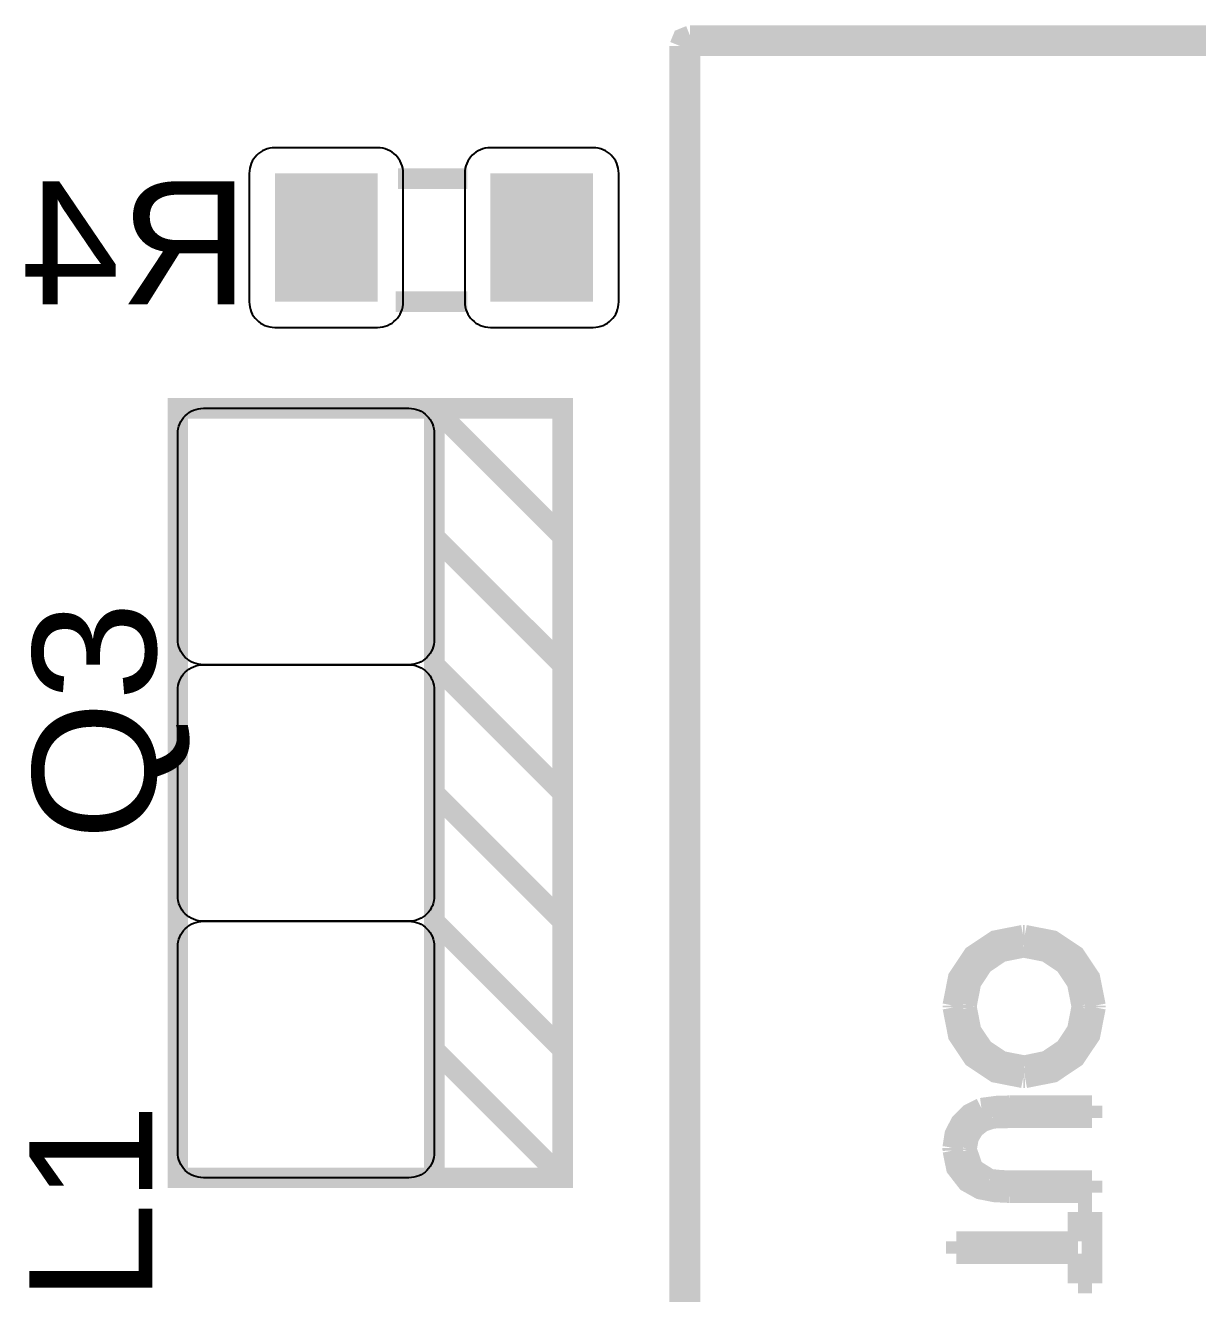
# Model space of a CAD drawing. Header units: inches. Extents: x 18.7 to 39.4, y 4.3 to 20.5.
# Drawn here: x 26.697 to 27.383, y 15.244 to 15.986 of the extents above; entities that cross this region are included whole.
import ezdxf

# ---------------------------------------------------------------- set-up
doc = ezdxf.new("R2010")
doc.units = ezdxf.units.IN
doc.header["$MEASUREMENT"] = 0
doc.styles.get("Standard").update_dxf_attribs({"font": 'arial.ttf'})

# ---------------------------------------------------------------- blocks, each defined once
blk = doc.blocks.new('RPAD')
blk.add_trace([(-0.5, -0.5), (-0.5, 0.5), (0.5, -0.5), (0.5, 0.5)])
blk = doc.blocks.new('Nivel2')
at = {"const_width": 0.008}
for points in [[(34.84351281221621, 15.67635419363825), (34.84066881221622, 15.67519819363825), (34.83951281221621, 15.67235419363825)], [(34.84351281221621, 15.67635419363825), (34.84066881221622, 15.67519819363825), (34.83951281221621, 15.67235419363825)], [(34.84351281221621, 15.67635419363825), (34.84066881221622, 15.67519819363825), (34.83951281221621, 15.67235419363825)], [(34.84351281221621, 15.67635419363825), (35.64351281221622, 15.67635419363825), (35.64635681221621, 15.67519819363825), (35.64751281221621, 15.67235419363825)], [(35.64351281221622, 15.67235419363825), (34.84351281221621, 15.67235419363825), (34.84351281221621, 15.67635419363825)], [(34.84351281221621, 15.67635419363825), (35.64351281221622, 15.67635419363825), (35.64635681221621, 15.67519819363825), (35.64751281221621, 15.67235419363825)], [(35.64351281221622, 15.67235419363825), (34.84351281221621, 15.67235419363825), (34.84351281221621, 15.67635419363825)], [(34.84351281221621, 15.67635419363825), (35.64351281221622, 15.67635419363825), (35.64635681221621, 15.67519819363825), (35.64751281221621, 15.67235419363825)], [(35.64351281221622, 15.67235419363825), (34.84351281221621, 15.67235419363825), (34.84351281221621, 15.67635419363825)], [(34.83951281221621, 14.32035419363825), (34.83951281221621, 15.67235419363825)], [(34.84351281221621, 15.67235419363825), (34.83951281221621, 15.67235419363825)], [(34.83951281221621, 14.32035419363825), (34.83951281221621, 15.67235419363825)], [(34.84351281221621, 15.67235419363825), (34.83951281221621, 15.67235419363825)], [(34.83951281221621, 14.32035419363825), (34.83951281221621, 15.67235419363825)], [(34.84351281221621, 15.67235419363825), (34.83951281221621, 15.67235419363825)], [(34.84351281221621, 15.67235419363825), (34.84351281221621, 14.32035419363825)], [(34.84351281221621, 15.67235419363825), (34.84351281221621, 14.32035419363825)], [(34.84351281221621, 15.67235419363825), (34.84351281221621, 14.32035419363825)], [(34.75671781221622, 15.62061419363825), (34.72971781221622, 15.62061419363825)], [(34.75671781221622, 15.62061419363825), (34.72971781221622, 15.62061419363825)], [(34.75671781221622, 15.62061419363825), (34.72971781221622, 15.62061419363825)], [(34.75671781221622, 15.57261419363825), (34.72871781221622, 15.57261419363825)], [(34.75671781221622, 15.57261419363825), (34.72871781221622, 15.57261419363825)], [(34.75671781221622, 15.57261419363825), (34.72871781221622, 15.57261419363825)], [(34.64384381221621, 15.23107819363825), (34.74384381221621, 15.23107819363825), (34.74384381221621, 15.53107819363825), (34.64384381221621, 15.53107819363825), (34.64384381221621, 15.23107819363825)], [(34.64384381221621, 15.23107819363825), (34.74384381221621, 15.23107819363825), (34.74384381221621, 15.53107819363825), (34.64384381221621, 15.53107819363825), (34.64384381221621, 15.23107819363825)], [(34.64384381221621, 15.23107819363825), (34.74384381221621, 15.23107819363825), (34.74384381221621, 15.53107819363825), (34.64384381221621, 15.53107819363825), (34.64384381221621, 15.23107819363825)], [(34.74384381221621, 15.53107819363825), (34.79384381221622, 15.53107819363825), (34.79384381221622, 15.23107819363825), (34.74384381221621, 15.23107819363825)], [(34.74384381221621, 15.53107819363825), (34.79384381221622, 15.48107819363825)], [(34.74384381221621, 15.53107819363825), (34.79384381221622, 15.53107819363825), (34.79384381221622, 15.23107819363825), (34.74384381221621, 15.23107819363825)], [(34.74384381221621, 15.53107819363825), (34.79384381221622, 15.48107819363825)], [(34.74384381221621, 15.53107819363825), (34.79384381221622, 15.53107819363825), (34.79384381221622, 15.23107819363825), (34.74384381221621, 15.23107819363825)], [(34.74384381221621, 15.53107819363825), (34.79384381221622, 15.48107819363825)], [(34.74384381221621, 15.48107819363825), (34.79384381221622, 15.43107819363825)], [(34.74384381221621, 15.48107819363825), (34.79384381221622, 15.43107819363825)], [(34.74384381221621, 15.48107819363825), (34.79384381221622, 15.43107819363825)], [(34.74384381221621, 15.43107819363825), (34.79384381221622, 15.38107819363825)], [(34.74384381221621, 15.43107819363825), (34.79384381221622, 15.38107819363825)], [(34.74384381221621, 15.43107819363825), (34.79384381221622, 15.38107819363825)], [(34.74384381221621, 15.38107819363825), (34.79384381221622, 15.33107819363825)], [(34.74384381221621, 15.38107819363825), (34.79384381221622, 15.33107819363825)], [(34.74384381221621, 15.38107819363825), (34.79384381221622, 15.33107819363825)], [(34.74384381221621, 15.33107819363825), (34.79384381221622, 15.28107819363825)], [(34.74384381221621, 15.33107819363825), (34.79384381221622, 15.28107819363825)], [(34.74384381221621, 15.33107819363825), (34.79384381221622, 15.28107819363825)], [(34.97334481221621, 15.32566519363825), (34.96255581221622, 15.32355019363825), (34.95385481221621, 15.31774119363825), (34.94804581221621, 15.30904019363825), (34.94593081221621, 15.29825119363825)], [(34.97334481221621, 15.32566519363825), (34.96255581221622, 15.32355019363825), (34.95385481221621, 15.31774119363825), (34.94804581221621, 15.30904019363825), (34.94593081221621, 15.29825119363825)], [(34.97334481221621, 15.32566519363825), (34.96255581221622, 15.32355019363825), (34.95385481221621, 15.31774119363825), (34.94804581221621, 15.30904019363825), (34.94593081221621, 15.29825119363825)], [(34.97334481221621, 15.32566519363825), (34.97353581221621, 15.32566419363825)], [(34.97334481221621, 15.32566519363825), (34.97353581221621, 15.32566419363825)], [(34.97334481221621, 15.32566519363825), (34.97353581221621, 15.32566419363825)], [(34.97399381221621, 15.32566819363825), (34.97351281221621, 15.32566319363825)], [(34.97399381221621, 15.32566819363825), (34.97351281221621, 15.32566319363825)], [(34.97399381221621, 15.32566819363825), (34.97351281221621, 15.32566319363825)], [(34.97399381221621, 15.32566819363825), (34.98482281221622, 15.32355019363825), (34.99356281221621, 15.31773019363825), (34.99941181221622, 15.30901019363825), (35.00156581221621, 15.29819119363825)], [(34.97399381221621, 15.32566819363825), (34.98482281221622, 15.32355019363825), (34.99356281221621, 15.31773019363825), (34.99941181221622, 15.30901019363825), (35.00156581221621, 15.29819119363825)], [(34.97399381221621, 15.32566819363825), (34.98482281221622, 15.32355019363825), (34.99356281221621, 15.31773019363825), (34.99941181221622, 15.30901019363825), (35.00156581221621, 15.29819119363825)], [(34.97354381221621, 15.32091519363825), (34.96480381221621, 15.31914719363825), (34.95776181221621, 15.31440319363825), (34.95306381221621, 15.30732819363825), (34.95135481221622, 15.29857019363825)], [(34.97354381221621, 15.32091519363825), (34.96480381221621, 15.31914719363825), (34.95776181221621, 15.31440319363825), (34.95306381221621, 15.30732819363825), (34.95135481221622, 15.29857019363825)], [(34.97354381221621, 15.32091519363825), (34.96480381221621, 15.31914719363825), (34.95776181221621, 15.31440319363825), (34.95306381221621, 15.30732819363825), (34.95135481221622, 15.29857019363825)], [(34.97351981221621, 15.32091519363825), (34.98242181221622, 15.31917019363825), (34.98960181221621, 15.31437619363825), (34.99439581221621, 15.30719619363825), (34.99614181221622, 15.29829319363825)], [(34.97351981221621, 15.32091519363825), (34.98242181221622, 15.31917019363825), (34.98960181221621, 15.31437619363825), (34.99439581221621, 15.30719619363825), (34.99614181221622, 15.29829319363825)], [(34.97351981221621, 15.32091519363825), (34.98242181221622, 15.31917019363825), (34.98960181221621, 15.31437619363825), (34.99439581221621, 15.30719619363825), (34.99614181221622, 15.29829319363825)], [(34.94593581221621, 15.29777319363825), (34.94593081221621, 15.29825119363825)], [(34.94593581221621, 15.29777319363825), (34.94593081221621, 15.29825119363825)], [(34.94593581221621, 15.29777319363825), (34.94593081221621, 15.29825119363825)], [(34.94593581221621, 15.29775919363825), (34.94593381221621, 15.29747119363825)], [(34.94593581221621, 15.29775919363825), (34.94593381221621, 15.29747119363825)], [(34.94593581221621, 15.29775919363825), (34.94593381221621, 15.29747119363825)], [(34.97337481221621, 15.27003019363825), (34.96257481221621, 15.27214719363825), (34.95386581221621, 15.27796319363825), (34.94805081221622, 15.28667219363825), (34.94593381221621, 15.29747119363825)], [(34.97337481221621, 15.27003019363825), (34.96257481221621, 15.27214719363825), (34.95386581221621, 15.27796319363825), (34.94805081221622, 15.28667219363825), (34.94593381221621, 15.29747119363825)], [(34.97337481221621, 15.27003019363825), (34.96257481221621, 15.27214719363825), (34.95386581221621, 15.27796319363825), (34.94805081221622, 15.28667219363825), (34.94593381221621, 15.29747119363825)], [(34.95136281221622, 15.29796119363825), (34.95135081221621, 15.29721719363825)], [(34.95136281221622, 15.29796119363825), (34.95135081221621, 15.29721719363825)], [(34.95136281221622, 15.29796119363825), (34.95135081221621, 15.29721719363825)], [(34.97378581221621, 15.27478219363825), (34.96495681221622, 15.27651319363825), (34.95783581221622, 15.28126719363825), (34.95308181221621, 15.28838819363825), (34.95135081221621, 15.29721719363825)], [(34.97378581221621, 15.27478219363825), (34.96495681221622, 15.27651319363825), (34.95783581221622, 15.28126719363825), (34.95308181221621, 15.28838819363825), (34.95135081221621, 15.29721719363825)], [(34.97378581221621, 15.27478219363825), (34.96495681221622, 15.27651319363825), (34.95783581221622, 15.28126719363825), (34.95308181221621, 15.28838819363825), (34.95135081221621, 15.29721719363825)], [(34.95136381221621, 15.29794619363825), (34.95135481221622, 15.29857019363825)], [(34.95136381221621, 15.29794619363825), (34.95135481221622, 15.29857019363825)], [(34.95136381221621, 15.29794619363825), (34.95135481221622, 15.29857019363825)], [(34.97377381221622, 15.27478219363825), (34.98259181221621, 15.27660819363825), (34.98968981221621, 15.28142319363825), (34.99442381221621, 15.28857919363825), (34.99614481221622, 15.29742819363825)], [(34.97377381221622, 15.27478219363825), (34.98259181221621, 15.27660819363825), (34.98968981221621, 15.28142319363825), (34.99442381221621, 15.28857919363825), (34.99614481221622, 15.29742819363825)], [(34.97377381221622, 15.27478219363825), (34.98259181221621, 15.27660819363825), (34.98968981221621, 15.28142319363825), (34.99442381221621, 15.28857919363825), (34.99614481221622, 15.29742819363825)], [(34.97410881221622, 15.27003119363825), (34.98491781221621, 15.27215019363825), (34.99363581221621, 15.27797119363825), (34.99945581221621, 15.28668819363825), (35.00157481221621, 15.29749719363825)], [(34.97410881221622, 15.27003119363825), (34.98491781221621, 15.27215019363825), (34.99363581221621, 15.27797119363825), (34.99945581221621, 15.28668819363825), (35.00157481221621, 15.29749719363825)], [(34.97410881221622, 15.27003119363825), (34.98491781221621, 15.27215019363825), (34.99363581221621, 15.27797119363825), (34.99945581221621, 15.28668819363825), (35.00157481221621, 15.29749719363825)], [(34.99613881221622, 15.29793719363825), (34.99614181221622, 15.29829319363825)], [(34.99613881221622, 15.29793719363825), (34.99614181221622, 15.29829319363825)], [(34.99613881221622, 15.29793719363825), (34.99614181221622, 15.29829319363825)], [(34.99613881221622, 15.29794219363825), (34.99614481221622, 15.29742819363825)], [(34.99613881221622, 15.29794219363825), (34.99614481221622, 15.29742819363825)], [(34.99613881221622, 15.29794219363825), (34.99614481221622, 15.29742819363825)], [(35.00156681221621, 15.29816819363825), (35.00157481221621, 15.29749719363825)], [(35.00156681221621, 15.29816819363825), (35.00157481221621, 15.29749719363825)], [(35.00156681221621, 15.29816819363825), (35.00157481221621, 15.29749719363825)], [(34.74384381221621, 15.28107819363825), (34.79384381221622, 15.23107819363825)], [(34.74384381221621, 15.28107819363825), (34.79384381221622, 15.23107819363825)], [(34.74384381221621, 15.28107819363825), (34.79384381221622, 15.23107819363825)], [(34.97337481221621, 15.27003019363825), (34.97375781221621, 15.27003319363825)], [(34.97337481221621, 15.27003019363825), (34.97375781221621, 15.27003319363825)], [(34.97337481221621, 15.27003019363825), (34.97375781221621, 15.27003319363825)], [(34.97410881221622, 15.27003119363825), (34.97377381221622, 15.27003319363825)], [(34.97410881221622, 15.27003119363825), (34.97377381221622, 15.27003319363825)], [(34.97410881221622, 15.27003119363825), (34.97377381221622, 15.27003319363825)], [(34.95709881221622, 15.25823619363825), (34.95253781221621, 15.25594819363825), (34.94899981221621, 15.25245119363825), (34.94671181221621, 15.24798519363825), (34.94589881221621, 15.24279219363825)], [(34.95709881221622, 15.25823619363825), (34.95253781221621, 15.25594819363825), (34.94899981221621, 15.25245119363825), (34.94671181221621, 15.24798519363825), (34.94589881221621, 15.24279219363825)], [(34.95709881221622, 15.25823619363825), (34.95253781221621, 15.25594819363825), (34.94899981221621, 15.25245119363825), (34.94671181221621, 15.24798519363825), (34.94589881221621, 15.24279219363825)], [(34.95709781221621, 15.25823519363825), (34.96331381221621, 15.25906119363825), (34.96824981221621, 15.25917919363825)], [(34.95709781221621, 15.25823519363825), (34.96331381221621, 15.25906119363825), (34.96824981221621, 15.25917919363825)], [(34.95709781221621, 15.25823519363825), (34.96331381221621, 15.25906119363825), (34.96824981221621, 15.25917919363825)], [(34.96824981221621, 15.25917919363825), (35.00020881221621, 15.25917919363825)], [(34.96824981221621, 15.25917919363825), (35.00020881221621, 15.25917919363825)], [(34.96824981221621, 15.25917919363825), (35.00020881221621, 15.25917919363825)], [(35.00020881221621, 15.25917919363825), (35.00020881221621, 15.25443019363825)], [(35.00020881221621, 15.25917919363825), (35.00020881221621, 15.25443019363825)], [(35.00020881221621, 15.25917919363825), (35.00020881221621, 15.25443019363825)], [(34.96146781221621, 15.25421819363825), (34.95741781221621, 15.25289719363825), (34.95421381221621, 15.25034119363825), (34.95210681221621, 15.24680719363825), (34.95134881221621, 15.24255719363825)], [(34.96146781221621, 15.25421819363825), (34.95741781221621, 15.25289719363825), (34.95421381221621, 15.25034119363825), (34.95210681221621, 15.24680719363825), (34.95134881221621, 15.24255719363825)], [(34.96146781221621, 15.25421819363825), (34.95741781221621, 15.25289719363825), (34.95421381221621, 15.25034119363825), (34.95210681221621, 15.24680719363825), (34.95134881221621, 15.24255719363825)], [(34.96850381221621, 15.25443019363825), (34.96455881221621, 15.25439219363825), (34.96146481221621, 15.25421819363825)], [(34.96850381221621, 15.25443019363825), (34.96455881221621, 15.25439219363825), (34.96146481221621, 15.25421819363825)], [(34.96850381221621, 15.25443019363825), (34.96455881221621, 15.25439219363825), (34.96146481221621, 15.25421819363825)], [(35.00020881221621, 15.25443019363825), (34.96850381221621, 15.25443019363825)], [(35.00020881221621, 15.25443019363825), (34.96850381221621, 15.25443019363825)], [(35.00020881221621, 15.25443019363825), (34.96850381221621, 15.25443019363825)], [(34.94593681221622, 15.24168719363825), (34.94589881221621, 15.24279219363825)], [(34.94593681221622, 15.24168719363825), (34.94589881221621, 15.24279219363825)], [(34.94593681221622, 15.24168719363825), (34.94589881221621, 15.24279219363825)], [(34.96824981221621, 15.22525819363825), (34.96237881221622, 15.22553619363825), (34.95661581221621, 15.22665519363825), (34.95152681221622, 15.22952219363825), (34.94731381221622, 15.23496119363825), (34.94593581221621, 15.24169919363825)], [(34.96824981221621, 15.22525819363825), (34.96237881221622, 15.22553619363825), (34.95661581221621, 15.22665519363825), (34.95152681221622, 15.22952219363825), (34.94731381221622, 15.23496119363825), (34.94593581221621, 15.24169919363825)], [(34.96824981221621, 15.22525819363825), (34.96237881221622, 15.22553619363825), (34.95661581221621, 15.22665519363825), (34.95152681221622, 15.22952219363825), (34.94731381221622, 15.23496119363825), (34.94593581221621, 15.24169919363825)], [(34.95136381221621, 15.24196119363825), (34.95134881221621, 15.24255719363825)], [(34.95136381221621, 15.24196119363825), (34.95134881221621, 15.24255719363825)], [(34.95136381221621, 15.24196119363825), (34.95134881221621, 15.24255719363825)], [(34.95136281221622, 15.24196819363825), (34.95136281221622, 15.24188619363825)], [(34.95136281221622, 15.24196819363825), (34.95136281221622, 15.24188619363825)], [(34.95136281221622, 15.24196819363825), (34.95136281221622, 15.24188619363825)], [(34.96028481221622, 15.23054819363825), (34.95385681221622, 15.23459719363825), (34.95136281221622, 15.24188619363825)], [(34.96028481221622, 15.23054819363825), (34.95385681221622, 15.23459719363825), (34.95136281221622, 15.24188619363825)], [(34.96028481221622, 15.23054819363825), (34.95385681221622, 15.23459719363825), (34.95136281221622, 15.24188619363825)], [(34.96028881221621, 15.23054719363825), (34.96487481221622, 15.23006219363825), (34.96850381221621, 15.23000719363825)], [(34.96028881221621, 15.23054719363825), (34.96487481221622, 15.23006219363825), (34.96850381221621, 15.23000719363825)], [(34.96028881221621, 15.23054719363825), (34.96487481221622, 15.23006219363825), (34.96850381221621, 15.23000719363825)], [(34.96850381221621, 15.23000719363825), (35.00020881221621, 15.23000719363825)], [(34.96850381221621, 15.23000719363825), (35.00020881221621, 15.23000719363825)], [(34.96850381221621, 15.23000719363825), (35.00020881221621, 15.23000719363825)], [(35.00020881221621, 15.23000719363825), (35.00020881221621, 15.22525819363825)], [(35.00020881221621, 15.23000719363825), (35.00020881221621, 15.22525819363825)], [(35.00020881221621, 15.23000719363825), (35.00020881221621, 15.22525819363825)], [(35.00020881221621, 15.22525819363825), (34.96824981221621, 15.22525819363825)], [(35.00020881221621, 15.22525819363825), (34.96824981221621, 15.22525819363825)], [(35.00020881221621, 15.22525819363825), (34.96824981221621, 15.22525819363825)], [(34.99478181221621, 15.20626219363825), (34.99478181221621, 15.21779519363825)], [(34.99478181221621, 15.21779519363825), (35.00020881221621, 15.21779519363825)], [(34.99478181221621, 15.20626219363825), (34.99478181221621, 15.21779519363825)], [(34.99478181221621, 15.21779519363825), (35.00020881221621, 15.21779519363825)], [(34.99478181221621, 15.20626219363825), (34.99478181221621, 15.21779519363825)], [(34.99478181221621, 15.21779519363825), (35.00020881221621, 15.21779519363825)], [(35.00020881221621, 15.21779519363825), (35.00020881221621, 15.18998019363825)], [(35.00020881221621, 15.21779519363825), (35.00020881221621, 15.18998019363825)], [(35.00020881221621, 15.21779519363825), (35.00020881221621, 15.18998019363825)], [(34.94729281221621, 15.20626219363825), (34.99478181221621, 15.20626219363825)], [(34.94729281221621, 15.20151319363825), (34.94729281221621, 15.20626219363825)], [(34.94729281221621, 15.20626219363825), (34.99478181221621, 15.20626219363825)], [(34.94729281221621, 15.20151319363825), (34.94729281221621, 15.20626219363825)], [(34.94729281221621, 15.20626219363825), (34.99478181221621, 15.20626219363825)], [(34.94729281221621, 15.20151319363825), (34.94729281221621, 15.20626219363825)], [(34.99478181221621, 15.20151319363825), (34.94729281221621, 15.20151319363825)], [(34.99478181221621, 15.20151319363825), (34.94729281221621, 15.20151319363825)], [(34.99478181221621, 15.20151319363825), (34.94729281221621, 15.20151319363825)], [(34.99478181221621, 15.18998019363825), (34.99478181221621, 15.20151319363825)], [(34.99478181221621, 15.18998019363825), (34.99478181221621, 15.20151319363825)], [(34.99478181221621, 15.18998019363825), (34.99478181221621, 15.20151319363825)], [(35.00020881221621, 15.18998019363825), (34.99478181221621, 15.18998019363825)], [(35.00020881221621, 15.18998019363825), (34.99478181221621, 15.18998019363825)], [(35.00020881221621, 15.18998019363825), (34.99478181221621, 15.18998019363825)]]:
    blk.add_lwpolyline(points, dxfattribs=at)
for points in [[(34.72171781221621, 15.63261419363825), (34.68171781221621, 15.63261419363825), (34.68067781221622, 15.63256319363825), (34.67967281221621, 15.63241519363825), (34.67870581221622, 15.63217319363825), (34.67778181221621, 15.63184219363825), (34.67690581221621, 15.63142819363825), (34.67608181221621, 15.63093319363825), (34.67531381221622, 15.63036319363825), (34.67460781221622, 15.62972319363825), (34.67396781221621, 15.62901719363825), (34.67339881221621, 15.62825019363825), (34.67290381221621, 15.62742619363825), (34.67248881221622, 15.62654919363825), (34.67215881221621, 15.62562519363825), (34.67191581221621, 15.62465819363825), (34.67176781221622, 15.62365319363825), (34.67171781221622, 15.62261419363825), (34.67171781221622, 15.57261419363825), (34.67176781221622, 15.57157419363825), (34.67191581221621, 15.57056919363825), (34.67215881221621, 15.56960219363825), (34.67248881221622, 15.56867819363825), (34.67290381221621, 15.56780219363825), (34.67339881221621, 15.56697819363825), (34.67396781221621, 15.56621119363825), (34.67460781221622, 15.56550419363825), (34.67531381221622, 15.56486419363825), (34.67608181221621, 15.56429519363825), (34.67690581221621, 15.56380019363825), (34.67778181221621, 15.56338519363825), (34.67870581221622, 15.56305519363825), (34.67967281221621, 15.56281319363825), (34.68067781221622, 15.56266419363825), (34.68171781221621, 15.56261419363825), (34.72171781221621, 15.56261419363825), (34.72275681221621, 15.56266419363825), (34.72376181221621, 15.56281319363825), (34.72472881221621, 15.56305519363825), (34.72565281221621, 15.56338519363825), (34.72652881221622, 15.56380019363825), (34.72735281221621, 15.56429519363825), (34.72812081221621, 15.56486419363825), (34.72882681221621, 15.56550419363825), (34.72946681221622, 15.56621119363825), (34.73003681221621, 15.56697819363825), (34.73053081221622, 15.56780219363825), (34.73094581221621, 15.56867819363825), (34.73127681221622, 15.56960219363825), (34.73151881221622, 15.57056919363825), (34.73166681221621, 15.57157419363825), (34.73171781221621, 15.57261419363825), (34.73171781221621, 15.62261419363825), (34.73166681221621, 15.62365319363825), (34.73151881221622, 15.62465819363825), (34.73127681221622, 15.62562519363825), (34.73094581221621, 15.62654919363825), (34.73053081221622, 15.62742619363825), (34.73003681221621, 15.62825019363825), (34.72946681221622, 15.62901719363825), (34.72882681221621, 15.62972319363825), (34.72812081221621, 15.63036319363825), (34.72735281221621, 15.63093319363825), (34.72652881221622, 15.63142819363825), (34.72565281221621, 15.63184219363825), (34.72472881221621, 15.63217319363825), (34.72376181221621, 15.63241519363825), (34.72275681221621, 15.63256319363825), (34.72171781221621, 15.63261419363825)], [(34.80571781221622, 15.63261419363825), (34.76571781221622, 15.63261419363825), (34.76467781221621, 15.63256319363825), (34.76367281221621, 15.63241519363825), (34.76270581221621, 15.63217319363825), (34.76178181221621, 15.63184219363825), (34.76090581221622, 15.63142819363825), (34.76008181221621, 15.63093319363825), (34.75931381221621, 15.63036319363825), (34.75860781221621, 15.62972319363825), (34.75796781221622, 15.62901719363825), (34.75739881221622, 15.62825019363825), (34.75690381221622, 15.62742619363825), (34.75648881221621, 15.62654919363825), (34.75615881221621, 15.62562519363825), (34.75591581221622, 15.62465819363825), (34.75576781221621, 15.62365319363825), (34.75571781221621, 15.62261419363825), (34.75571781221621, 15.57261419363825), (34.75576781221621, 15.57157419363825), (34.75591581221622, 15.57056919363825), (34.75615881221621, 15.56960219363825), (34.75648881221621, 15.56867819363825), (34.75690381221622, 15.56780219363825), (34.75739881221622, 15.56697819363825), (34.75796781221622, 15.56621119363825), (34.75860781221621, 15.56550419363825), (34.75931381221621, 15.56486419363825), (34.76008181221621, 15.56429519363825), (34.76090581221622, 15.56380019363825), (34.76178181221621, 15.56338519363825), (34.76270581221621, 15.56305519363825), (34.76367281221621, 15.56281319363825), (34.76467781221621, 15.56266419363825), (34.76571781221622, 15.56261419363825), (34.80571781221622, 15.56261419363825), (34.80675681221621, 15.56266419363825), (34.80776181221621, 15.56281319363825), (34.80872881221622, 15.56305519363825), (34.80965281221621, 15.56338519363825), (34.81052881221621, 15.56380019363825), (34.81135281221621, 15.56429519363825), (34.81212081221621, 15.56486419363825), (34.81282681221622, 15.56550419363825), (34.81346681221621, 15.56621119363825), (34.81403681221622, 15.56697819363825), (34.81453081221621, 15.56780219363825), (34.81494581221622, 15.56867819363825), (34.81527681221621, 15.56960219363825), (34.81551881221621, 15.57056919363825), (34.81566681221621, 15.57157419363825), (34.81571781221621, 15.57261419363825), (34.81571781221621, 15.62261419363825), (34.81566681221621, 15.62365319363825), (34.81551881221621, 15.62465819363825), (34.81527681221621, 15.62562519363825), (34.81494581221622, 15.62654919363825), (34.81453081221621, 15.62742619363825), (34.81403681221622, 15.62825019363825), (34.81346681221621, 15.62901719363825), (34.81282681221622, 15.62972319363825), (34.81212081221621, 15.63036319363825), (34.81135281221621, 15.63093319363825), (34.81052881221621, 15.63142819363825), (34.80965281221621, 15.63184219363825), (34.80872881221622, 15.63217319363825), (34.80776181221621, 15.63241519363825), (34.80675681221621, 15.63256319363825), (34.80571781221622, 15.63261419363825)], [(34.74384381221621, 15.52107819363825), (34.74384381221621, 15.44107819363825), (34.74379281221621, 15.44003919363825), (34.74364481221621, 15.43903419363825), (34.74340281221621, 15.43806719363825), (34.74307181221621, 15.43714319363825), (34.74265681221621, 15.43626719363825), (34.74216181221621, 15.43544319363825), (34.74159281221621, 15.43467519363825), (34.74095281221621, 15.43396919363825), (34.74024681221621, 15.43332919363825), (34.73947881221621, 15.43275919363825), (34.73865481221621, 15.43226519363825), (34.73777881221621, 15.43185019363825), (34.73685481221622, 15.43151919363825), (34.73588781221621, 15.43127719363825), (34.73488281221621, 15.43112919363825), (34.73384381221621, 15.43107819363825), (34.65384381221622, 15.43107819363825), (34.65280381221621, 15.43112919363825), (34.65179881221621, 15.43127719363825), (34.65083181221621, 15.43151919363825), (34.64990781221621, 15.43185019363825), (34.64903181221622, 15.43226519363825), (34.64820781221621, 15.43275919363825), (34.64743981221621, 15.43332919363825), (34.64673381221621, 15.43396919363825), (34.64609381221621, 15.43467519363825), (34.64552481221622, 15.43544319363825), (34.64502981221622, 15.43626719363825), (34.64461481221621, 15.43714319363825), (34.64428481221621, 15.43806719363825), (34.64404181221622, 15.43903419363825), (34.64389381221621, 15.44003919363825), (34.64384381221621, 15.44107819363825), (34.64384381221621, 15.52107819363825), (34.64389381221621, 15.52211819363825), (34.64404181221622, 15.52312319363825), (34.64428481221621, 15.52409019363825), (34.64461481221621, 15.52501419363825), (34.64502981221622, 15.52589019363825), (34.64552481221622, 15.52671419363825), (34.64609381221621, 15.52748219363825), (34.64673381221621, 15.52818819363825), (34.64743981221621, 15.52882819363825), (34.64820781221621, 15.52939719363825), (34.64903181221622, 15.52989219363825), (34.64990781221621, 15.53030719363825), (34.65083181221621, 15.53063719363825), (34.65179881221621, 15.53088019363825), (34.65280381221621, 15.53102819363825), (34.65384381221622, 15.53107819363825), (34.73384381221621, 15.53107819363825), (34.73488281221621, 15.53102819363825), (34.73588781221621, 15.53088019363825), (34.73685481221622, 15.53063719363825), (34.73777881221621, 15.53030719363825), (34.73865481221621, 15.52989219363825), (34.73947881221621, 15.52939719363825), (34.74024681221621, 15.52882819363825), (34.74095281221621, 15.52818819363825), (34.74159281221621, 15.52748219363825), (34.74216181221621, 15.52671419363825), (34.74265681221621, 15.52589019363825), (34.74307181221621, 15.52501419363825), (34.74340281221621, 15.52409019363825), (34.74364481221621, 15.52312319363825), (34.74379281221621, 15.52211819363825), (34.74384381221621, 15.52107819363825)], [(34.74384381221621, 15.42107819363825), (34.74384381221621, 15.34107819363825), (34.74379281221621, 15.34003919363825), (34.74364481221621, 15.33903419363825), (34.74340281221621, 15.33806719363825), (34.74307181221621, 15.33714319363825), (34.74265681221621, 15.33626719363825), (34.74216181221621, 15.33544319363825), (34.74159281221621, 15.33467519363825), (34.74095281221621, 15.33396919363825), (34.74024681221621, 15.33332919363825), (34.73947881221621, 15.33275919363825), (34.73865481221621, 15.33226519363825), (34.73777881221621, 15.33185019363825), (34.73685481221622, 15.33151919363825), (34.73588781221621, 15.33127719363825), (34.73488281221621, 15.33112919363825), (34.73384381221621, 15.33107819363825), (34.65384381221622, 15.33107819363825), (34.65280381221621, 15.33112919363825), (34.65179881221621, 15.33127719363825), (34.65083181221621, 15.33151919363825), (34.64990781221621, 15.33185019363825), (34.64903181221622, 15.33226519363825), (34.64820781221621, 15.33275919363825), (34.64743981221621, 15.33332919363825), (34.64673381221621, 15.33396919363825), (34.64609381221621, 15.33467519363825), (34.64552481221622, 15.33544319363825), (34.64502981221622, 15.33626719363825), (34.64461481221621, 15.33714319363825), (34.64428481221621, 15.33806719363825), (34.64404181221622, 15.33903419363825), (34.64389381221621, 15.34003919363825), (34.64384381221621, 15.34107819363825), (34.64384381221621, 15.42107819363825), (34.64389381221621, 15.42211819363825), (34.64404181221622, 15.42312319363825), (34.64428481221621, 15.42409019363825), (34.64461481221621, 15.42501419363825), (34.64502981221622, 15.42589019363825), (34.64552481221622, 15.42671419363825), (34.64609381221621, 15.42748219363825), (34.64673381221621, 15.42818819363825), (34.64743981221621, 15.42882819363825), (34.64820781221621, 15.42939719363825), (34.64903181221622, 15.42989219363825), (34.64990781221621, 15.43030719363825), (34.65083181221621, 15.43063719363825), (34.65179881221621, 15.43088019363825), (34.65280381221621, 15.43102819363825), (34.65384381221622, 15.43107819363825), (34.73384381221621, 15.43107819363825), (34.73488281221621, 15.43102819363825), (34.73588781221621, 15.43088019363825), (34.73685481221622, 15.43063719363825), (34.73777881221621, 15.43030719363825), (34.73865481221621, 15.42989219363825), (34.73947881221621, 15.42939719363825), (34.74024681221621, 15.42882819363825), (34.74095281221621, 15.42818819363825), (34.74159281221621, 15.42748219363825), (34.74216181221621, 15.42671419363825), (34.74265681221621, 15.42589019363825), (34.74307181221621, 15.42501419363825), (34.74340281221621, 15.42409019363825), (34.74364481221621, 15.42312319363825), (34.74379281221621, 15.42211819363825), (34.74384381221621, 15.42107819363825)], [(34.74384381221621, 15.32107819363825), (34.74384381221621, 15.24107819363825), (34.74379281221621, 15.24003919363825), (34.74364481221621, 15.23903419363825), (34.74340281221621, 15.23806719363825), (34.74307181221621, 15.23714319363825), (34.74265681221621, 15.23626719363825), (34.74216181221621, 15.23544319363825), (34.74159281221621, 15.23467519363825), (34.74095281221621, 15.23396919363825), (34.74024681221621, 15.23332919363825), (34.73947881221621, 15.23275919363825), (34.73865481221621, 15.23226519363825), (34.73777881221621, 15.23185019363825), (34.73685481221622, 15.23151919363825), (34.73588781221621, 15.23127719363825), (34.73488281221621, 15.23112919363825), (34.73384381221621, 15.23107819363825), (34.65384381221622, 15.23107819363825), (34.65280381221621, 15.23112919363825), (34.65179881221621, 15.23127719363825), (34.65083181221621, 15.23151919363825), (34.64990781221621, 15.23185019363825), (34.64903181221622, 15.23226519363825), (34.64820781221621, 15.23275919363825), (34.64743981221621, 15.23332919363825), (34.64673381221621, 15.23396919363825), (34.64609381221621, 15.23467519363825), (34.64552481221622, 15.23544319363825), (34.64502981221622, 15.23626719363825), (34.64461481221621, 15.23714319363825), (34.64428481221621, 15.23806719363825), (34.64404181221622, 15.23903419363825), (34.64389381221621, 15.24003919363825), (34.64384381221621, 15.24107819363825), (34.64384381221621, 15.32107819363825), (34.64389381221621, 15.32211819363825), (34.64404181221622, 15.32312319363825), (34.64428481221621, 15.32409019363825), (34.64461481221621, 15.32501419363825), (34.64502981221622, 15.32589019363825), (34.64552481221622, 15.32671419363825), (34.64609381221621, 15.32748219363825), (34.64673381221621, 15.32818819363825), (34.64743981221621, 15.32882819363825), (34.64820781221621, 15.32939719363825), (34.64903181221622, 15.32989219363825), (34.64990781221621, 15.33030719363825), (34.65083181221621, 15.33063719363825), (34.65179881221621, 15.33088019363825), (34.65280381221621, 15.33102819363825), (34.65384381221622, 15.33107819363825), (34.73384381221621, 15.33107819363825), (34.73488281221621, 15.33102819363825), (34.73588781221621, 15.33088019363825), (34.73685481221622, 15.33063719363825), (34.73777881221621, 15.33030719363825), (34.73865481221621, 15.32989219363825), (34.73947881221621, 15.32939719363825), (34.74024681221621, 15.32882819363825), (34.74095281221621, 15.32818819363825), (34.74159281221621, 15.32748219363825), (34.74216181221621, 15.32671419363825), (34.74265681221621, 15.32589019363825), (34.74307181221621, 15.32501419363825), (34.74340281221621, 15.32409019363825), (34.74364481221621, 15.32312319363825), (34.74379281221621, 15.32211819363825), (34.74384381221621, 15.32107819363825)]]:
    blk.add_lwpolyline(points, close=True)
at = {"xscale": 0.04, "yscale": 0.05}
for p in [(34.70171781221622, 15.59761419363825), (34.78571781221621, 15.59761419363825)]:
    blk.add_blockref('RPAD', p, dxfattribs=at)
at = {"text_generation_flag": 2, "width": 1.041667}
blk.add_text('R4', height=0.048, dxfattribs=at).set_placement((34.67166981221622, 15.57155919363825))
blk.add_text('R4', height=0.048, dxfattribs=at).set_placement((34.67166981221622, 15.57155919363825))
blk.add_text('R4', height=0.048, dxfattribs=at).set_placement((34.67166981221622, 15.57155919363825))
at = {"width": 1.041667}
for s, p in [('Q3', (34.63530781221621, 15.36257419363825)), ('Q3', (34.63530781221621, 15.36257419363825)), ('Q3', (34.63530781221621, 15.36257419363825)), ('RL1', (34.63392981221622, 15.13206319363825)), ('RL1', (34.63392981221622, 15.13206319363825)), ('RL1', (34.63392981221622, 15.13206319363825))]:
    blk.add_text(s, height=0.048, rotation=90, dxfattribs=at).set_placement(p)

msp = doc.modelspace()

# ---------------------------------------------------------------- block references
at = {"xscale": 1.5, "yscale": 1.5, "zscale": 1.5}
msp.add_blockref('Nivel2', (-25.17953012392202, -7.53478815038849), dxfattribs=at)

doc.saveas('drawing.dxf')
